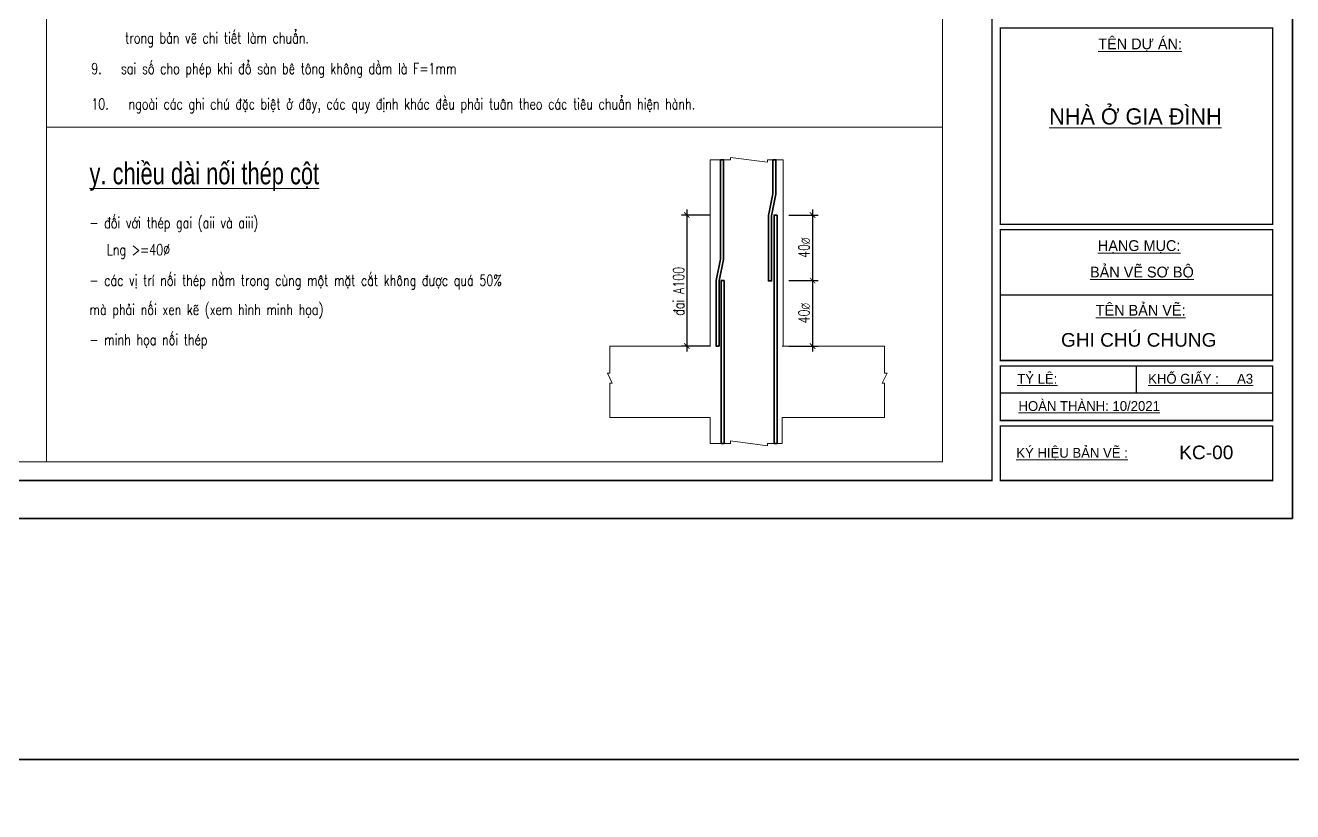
# Model space of a CAD drawing. Extents: x -2098986 to 943, y -1296280 to 73591.
# Drawn here: x -1622489 to -1599226, y -1052732 to -1038305 of the extents above; entities that cross this region are included whole.
import ezdxf
from ezdxf.enums import TextEntityAlignment as Align

# ---------------------------------------------------------------- set-up
doc = ezdxf.new("R2010")
doc.units = 0
doc.header["$LTSCALE"] = 150
doc.header["$PDMODE"] = 35
doc.layers.get('Defpoints').update_dxf_attribs({"lineweight": 18})
for name, color, linetype, lineweight in [('05.Text', 253, 'Continuous', 18), ('11.Khung bo', 32, 'Continuous', 50), ('12.Khung', 36, 'Continuous', 25), ('G-ANNO-TTLB', 6, 'Continuous', 9), ('KCVN-THAY', 7, 'Continuous', 25), ('LS-DIM', 251, 'Continuous', 13), ('LS-TEXT', 60, 'Continuous', 20), ('LS-THAY', 7, 'Continuous', 20), ('LS-THEP', 3, 'Continuous', 35)]:
    doc.layers.add(name, color=color, linetype=linetype, lineweight=lineweight)
doc.layers.add('DIM', color=1, linetype='Continuous')
doc.layers.add('Tpl_Bound', color=1, linetype='Continuous', plot=False)
doc.styles.add('KCVN-LEADER', font='vnromadi.shx', dxfattribs={"width": 0.7, "height": 4})
doc.styles.add('ROMANS', font='ROMANS.shx', dxfattribs={"width": 0.75, "bigfont": 'VNS.shx'})
doc.styles.add('vnarialH', font='')
doc.styles.add('VnAvantH', font='')
doc.styles.add('vnsimpli', font='vnsimli.shx', dxfattribs={"width": 0.75})
doc.styles.get('vnarialH').set_extended_font_data('.VnArialH')
doc.styles.get('VnAvantH').set_extended_font_data('.VnAvantH')
doc.dimstyles.new('D100(200)', dxfattribs={"dimtxt": 200, "dimasz": 100, "dimexe": 100, "dimexo": 0, "dimgap": 50, "dimtad": 1, "dimdec": 0, "dimdsep": 46, "dimtxsty": 'vnsimpli', "dimblk": 'ARCHTICK', "dimcen": 1, "dimdle": 100, "dimclrd": 256, "dimclre": 256, "dimclrt": 60, "dimadec": 0, "dimazin": 0, "dimtfac": 1, "dimtdec": 0, "dimtmove": 0, "dimatfit": 3, "dimfxl": 1, "dimarcsym": 0})

# ---------------------------------------------------------------- blocks, each defined once
blk = doc.blocks.new('*U4')
at = {"layer": 'KCVN-THAY', "color": 140}
blk.add_lwpolyline([(214871.76, 86966.68), (215381.8, 86966.68), (215381.8, 86579.68), (214871.76, 86579.68)], close=True, dxfattribs=at)
blk = doc.blocks.new('_ArchTick')
at = {"layer": 'DIM', "color": 0, "const_width": 0.15}
blk.add_lwpolyline([(-0.5, -0.5), (0.5, 0.5)], dxfattribs=at)
blk = doc.blocks.new('*D36')
at = {"layer": 'Defpoints', "color": 0, "transparency": 16777216}
for p in [(-1608473, -1042988), (-1608473, -1044189), (-1608039, -1044189)]:
    blk.add_point(p, dxfattribs=at)
at = {"layer": 'LS-DIM', "lineweight": -2, "transparency": 16777216}
for p, q in [((-1608473, -1042988), (-1607939, -1042988)), ((-1608039, -1042888), (-1608039, -1044289)), ((-1608473, -1044189), (-1607939, -1044189))]:
    blk.add_line(p, q, dxfattribs=at)
at = {"layer": 'LS-DIM', "lineweight": -2, "transparency": 16777216, "xscale": 100, "yscale": 100, "zscale": 100}
for p, rotation in [((-1608039, -1042988), 90), ((-1608039, -1044189), 270)]:
    blk.add_blockref('_ArchTick', p, dxfattribs=dict(at, rotation=rotation))
at = {"layer": 'LS-DIM', "color": 60, "transparency": 16777216, "insert": (-1608192, -1043588), "char_height": 200, "attachment_point": 5, "rotation": 90, "style": 'vnsimpli'}
blk.add_mtext('40{\\fSymbol|b0|i0|c2|p18;\\H0.75x;Æ}', dxfattribs=at)
blk = doc.blocks.new('*D37')
at = {"layer": 'Defpoints', "color": 0, "transparency": 16777216}
for p in [(-1608473, -1041786), (-1608473, -1042988), (-1608039, -1042988)]:
    blk.add_point(p, dxfattribs=at)
at = {"layer": 'LS-DIM', "lineweight": -2, "transparency": 16777216}
for p, q in [((-1608039, -1041686), (-1608039, -1043088)), ((-1608473, -1041786), (-1607939, -1041786)), ((-1608473, -1042988), (-1607939, -1042988))]:
    blk.add_line(p, q, dxfattribs=at)
at = {"layer": 'LS-DIM', "lineweight": -2, "transparency": 16777216, "xscale": 100, "yscale": 100, "zscale": 100}
for p, rotation in [((-1608039, -1041786), 90), ((-1608039, -1042988), 270)]:
    blk.add_blockref('_ArchTick', p, dxfattribs=dict(at, rotation=rotation))
at = {"layer": 'LS-DIM', "color": 60, "transparency": 16777216, "insert": (-1608192, -1042387), "char_height": 200, "attachment_point": 5, "rotation": 90, "style": 'vnsimpli'}
blk.add_mtext('40{\\fSymbol|b0|i0|c2|p18;\\H0.75x;Æ}', dxfattribs=at)
blk = doc.blocks.new('*D38')
at = {"layer": 'Defpoints', "color": 0, "transparency": 16777216}
for p in [(-1609913, -1041786), (-1610347, -1044189), (-1609913, -1044189)]:
    blk.add_point(p, dxfattribs=at)
at = {"layer": 'LS-DIM', "lineweight": -2, "transparency": 16777216}
for p, q in [((-1610347, -1041686), (-1610347, -1044289)), ((-1609913, -1041786), (-1610447, -1041786)), ((-1609913, -1044189), (-1610447, -1044189))]:
    blk.add_line(p, q, dxfattribs=at)
at = {"layer": 'LS-DIM', "lineweight": -2, "transparency": 16777216, "xscale": 100, "yscale": 100, "zscale": 100}
for p, rotation in [((-1610347, -1041786), 90), ((-1610347, -1044189), 270)]:
    blk.add_blockref('_ArchTick', p, dxfattribs=dict(at, rotation=rotation))
at = {"layer": 'LS-DIM', "color": 60, "transparency": 16777216, "insert": (-1610497, -1043185), "char_height": 200, "attachment_point": 5, "rotation": 90, "style": 'vnsimpli'}
blk.add_mtext('®ai A100', dxfattribs=at)
blk = doc.blocks.new('100')
at = {"layer": '11.Khung bo', "const_width": 26.7}
for points in [[(1860913, -945240), (1860913, -916940), (1896063, -916940), (1896063, -945240)], [(1860913, -945240), (1860913, -916940), (1896063, -916940), (1896063, -945240)], [(1860913, -945240), (1860913, -916940), (1896063, -916940), (1896063, -945240)], [(1896213, -940540), (1901213, -940540), (1901213, -936940), (1896213, -936940)], [(1896213, -940540), (1901213, -940540), (1901213, -936940), (1896213, -936940)], [(1896213, -940540), (1901213, -940540), (1901213, -936940), (1896213, -936940)], [(1896213, -943040), (1901213, -943040), (1901213, -940640), (1896213, -940640)], [(1896213, -943040), (1901213, -943040), (1901213, -940640), (1896213, -940640)], [(1896213, -943040), (1901213, -943040), (1901213, -940640), (1896213, -940640)], [(1896213, -944140), (1901213, -944140), (1901213, -943140), (1896213, -943140)], [(1896213, -944140), (1901213, -944140), (1901213, -943140), (1896213, -943140)], [(1896213, -944140), (1901213, -944140), (1901213, -943140), (1896213, -943140)], [(1896213, -945240), (1901213, -945240), (1901213, -944240), (1896213, -944240)], [(1896213, -945240), (1901213, -945240), (1901213, -944240), (1896213, -944240)], [(1896213, -945240), (1901213, -945240), (1901213, -944240), (1896213, -944240)]]:
    blk.add_lwpolyline(points, close=True, dxfattribs=at)
at = {"layer": '12.Khung'}
for p, q in [((1901213, -941840), (1896213, -941840)), ((1901213, -941840), (1896213, -941840)), ((1901213, -941840), (1896213, -941840)), ((1898713, -943640), (1898713, -943140)), ((1898713, -943640), (1898713, -943140)), ((1898713, -943640), (1898713, -943140)), ((1901213, -943640), (1896213, -943640)), ((1901213, -943640), (1896213, -943640)), ((1901213, -943640), (1896213, -943640))]:
    blk.add_line(p, q, dxfattribs=at)
blk.add_lwpolyline([(1901579, -945940), (1901579, -916240), (1859580, -916240), (1859580, -945940)], close=True, dxfattribs=at)
blk.add_lwpolyline([(1901579, -945940), (1901579, -916240), (1859580, -916240), (1859580, -945940)], close=True, dxfattribs=at)
blk.add_lwpolyline([(1901579, -945940), (1901579, -916240), (1859580, -916240), (1859580, -945940)], close=True, dxfattribs=at)
at = {"layer": '05.Text', "style": 'VnAvantH'}
for s, height, p in [('%%Utªn Dù ¸N:', 198, (1898013, -937329)), ('%%Unhµ ë gia ®×nh', 297, (1897112, -938709)), ('%%Uh¹ng môc:', 198, (1898005, -941030)), ('%%Uh¹ng môc:', 198, (1898005, -941030)), ('%%Uh¹ng môc:', 198, (1898005, -941030)), ('%%Ub¶n vÏ s¬ bé', 198, (1897861, -941515)), ('%%Ub¶n vÏ s¬ bé', 198, (1897861, -941515)), ('%%Ub¶n vÏ s¬ bé', 198, (1897861, -941515)), ('%%Utªn b¶n vÏ:', 198, (1897966, -942216)), ('%%Utªn b¶n vÏ:', 198, (1897966, -942216)), ('%%Utªn b¶n vÏ:', 198, (1897966, -942216)), ('%%Utû lÖ:', 180, (1896525, -943464)), ('%%UKHæ GIÊY :     A3', 180, (1898928, -943464)), ('%%Uhoµn thµnh: 10/2021', 180, (1896548, -943964)), ('%%Uký hiÖu b¶n vÏ :', 180, (1896508, -944823))]:
    blk.add_text(s, height=height, dxfattribs=at).set_placement(p)

msp = doc.modelspace()

# ---------------------------------------------------------------- linework, layer by layer
at = {"layer": 'LS-DIM'}
for points in [[(-1609920, -1040772.5), (-1609544.4, -1040772.5), (-1609544.4, -1040727), (-1608863.1, -1040818.1), (-1608863.1, -1040772.5), (-1608578.1, -1040772.5)], [(-1611759.8, -1045501.3), (-1611759.8, -1044870.5), (-1611714.3, -1044870.5), (-1611805.4, -1044684.1), (-1611759.8, -1044684.1), (-1611759.8, -1044189.2)], [(-1606715.7, -1045501.3), (-1606715.7, -1044870.5), (-1606761.2, -1044870.5), (-1606670.1, -1044684.1), (-1606715.7, -1044684.1), (-1606715.7, -1044189.2)], [(-1609920, -1045975.6), (-1609544.4, -1045975.6), (-1609544.4, -1045930), (-1608863.1, -1046021.1), (-1608863.1, -1045975.6), (-1608599.7, -1045975.6)]]:
    msp.add_lwpolyline(points, dxfattribs=at)
at = {"layer": 'LS-THAY'}
for p, q in [((-1622100.6, -1029365.4), (-1622100.6, -1046311.5)), ((-1622100.6, -1040172.5), (-1605655.9, -1040172.5)), ((-1609920, -1040772.5), (-1609920, -1044189.2)), ((-1608578.1, -1040772.5), (-1608578.1, -1044189.2)), ((-1611759.8, -1044189.2), (-1609920, -1044189.2)), ((-1608599.7, -1044189.2), (-1606715.7, -1044189.2)), ((-1611759.8, -1045501.3), (-1609920, -1045501.3)), ((-1609920, -1045501.3), (-1609920, -1045975.6)), ((-1608599.7, -1045501.3), (-1608599.7, -1045975.6)), ((-1608599.7, -1045501.3), (-1606715.7, -1045501.3))]:
    msp.add_line(p, q, dxfattribs=at)
at = {"layer": 'LS-THAY', "color": 140}
for points in [[(-1855203.7, -1013074.3), (-1290965.3, -1013073.8), (-1290965.3, -1051773.8), (-1855203.7, -1051773.8)], [(-1855203.6, -1051773.5), (-1290965.2, -1051773), (-1290965, -1090473.8), (-1855203.4, -1090474.3)]]:
    msp.add_lwpolyline(points, close=True, dxfattribs=at)
at = {"layer": 'LS-THAY'}
msp.add_lwpolyline([(-1638545.3, -1018944.3), (-1605655.9, -1018944.3), (-1605655.9, -1046311.5), (-1638545.3, -1046311.5)], close=True, dxfattribs=at)
at = {"layer": 'LS-THEP'}
for points in [[(-1609752.5, -1044189.2), (-1609808.5, -1044189.2), (-1609808.5, -1042987.7), (-1609727.3, -1042593.1), (-1609727.3, -1040772.5), (-1609671.3, -1040772.5), (-1609671.3, -1042598.8), (-1609752.5, -1042993.4), (-1609752.5, -1044189.2)], [(-1608689.6, -1045975.6), (-1608745.6, -1045975.6), (-1608745.6, -1045941.9), (-1608745.6, -1042593.1), (-1608745.6, -1041786.2), (-1608689.6, -1041786.2)], [(-1608689.6, -1045975.6), (-1608689.6, -1045941.9), (-1608689.6, -1042593.1), (-1608689.6, -1041786.2)]]:
    msp.add_lwpolyline(points, dxfattribs=at)
for points in [[(-1608767.2, -1040772.5), (-1608711.2, -1040772.5), (-1608711.2, -1041403), (-1608792.4, -1041797.7), (-1608792.4, -1042993.4), (-1608848.4, -1042993.4), (-1608848.4, -1041791.9), (-1608767.2, -1041397.3), (-1608767.2, -1040772.5)], [(-1609663.1, -1045975.6), (-1609719.1, -1045975.6), (-1609719.1, -1045941.9), (-1609719.1, -1044107.7), (-1609719.1, -1042987.7), (-1609663.1, -1042987.7), (-1609663.1, -1044107.7), (-1609663.1, -1045941.9), (-1609663.1, -1045975.6)]]:
    msp.add_lwpolyline(points, close=True, dxfattribs=at)
at = {"layer": 'Tpl_Bound', "color": 1}
msp.add_lwpolyline([(-1641227.3, -1047355.5), (-1641227.3, -1017655.5), (-1599227.3, -1017655.5), (-1599227.3, -1047355.5)], close=True, dxfattribs=at)

# ---------------------------------------------------------------- block references
at = {"layer": '05.Text', "xscale": 1.000009185772931, "yscale": 1.000009185772931, "zscale": 1.000009185772931}
msp.add_blockref('100', (-3500824, -101407), dxfattribs=at)
at = {"layer": 'Defpoints', "xscale": 100, "yscale": 100, "zscale": 100}
for p in [(-23132738, -9709742.8), (-23112336.3, -9748442.8)]:
    msp.add_blockref('*U4', p, dxfattribs=at)

# ---------------------------------------------------------------- texts
at = {"layer": 'G-ANNO-TTLB', "color": 3, "style": 'vnarialH'}
msp.add_text('GHI CHó CHUNG', height=250, dxfattribs=at).set_placement((-1602051.9, -1044045.4), align=Align.MIDDLE)
at = {"layer": 'G-ANNO-TTLB', "color": 3, "style": 'vnarialH', "width": 1.003962}
msp.add_text('KC-00', height=250, dxfattribs=at).set_placement((-1601308.9, -1046265.5), (-1600315, -1046265.5), align=Align.FIT)
at = {"layer": 'LS-TEXT', "width": 0.75}
for s, style, p in [('trong b¶n vÏ chi tiÕt lµm chuÈn.', 'vnsimpli', (-1620657.2, -1038636.6)), ('9.   sai sè cho phÐp khi ®æ sµn bª t«ng kh«ng dÇm lµ F=1mm', 'vnsimpli', (-1621279.2, -1039198.4)), ('10.   ngoµi c¸c ghi chó ®Æc biÖt ë ®©y, c¸c quy ®Þnh kh¸c ®Òu ph¶i tu©n theo c¸c tiªu chuÈn hiÖn hµnh.', 'vnsimpli', (-1621279.2, -1039847.2)), ('Lng >=40%%C ', 'ROMANS', (-1620993.3, -1042522.4))]:
    msp.add_text(s, height=200, dxfattribs=dict(at, style=style)).set_placement(p)
at = {"layer": 'LS-TEXT', "color": 60, "style": 'KCVN-LEADER', "width": 0.75}
msp.add_text('%%Uy. chiÒu dµi nèi thÐp cét', height=400, dxfattribs=at).set_placement((-1621310.9, -1041021.8), align=Align.MIDDLE_LEFT)
at = {"layer": 'LS-TEXT', "style": 'vnsimpli', "width": 0.75}
for s, p in [('- ®èi víi thÐp gai (aii vµ aiii)', (-1621310.9, -1041927.6)), ('- c¸c vÞ trÝ nèi thÐp n»m trong cïng mét mÆt c¾t kh«ng ®\xadîc qu¸ 50%%%', (-1621310.9, -1042984.3)), ('mµ ph¶i nèi xen kÏ (xem h×nh minh häa)', (-1621310.9, -1043519)), ('- minh häa nèi thÐp', (-1621310.9, -1044072.6))]:
    msp.add_text(s, height=200, dxfattribs=at).set_placement(p, align=Align.MIDDLE_LEFT)

# ---------------------------------------------------------------- dimensions: what is measured, and where the dimension line sits
at = {"layer": 'LS-DIM'}
for base, p1, p2, text, picture, middle in [((-1610346.5, -1044189.2), (-1609913.3, -1041786.2), (-1609913.3, -1044189.2), '®ai A100', '*D38', (-1610346.5, -1043185)), ((-1608039.3, -1042987.7), (-1608472.5, -1041786.2), (-1608472.5, -1042987.7), '40{\\fSymbol|b0|i0|c2|p18;\\H0.75x;Æ}', '*D37', (-1608039.3, -1042387)), ((-1608039.3, -1044189.2), (-1608472.5, -1042987.7), (-1608472.5, -1044189.2), '40{\\fSymbol|b0|i0|c2|p18;\\H0.75x;Æ}', '*D36', (-1608039.3, -1043588.5))]:
    dim = msp.add_linear_dim(base=base, p1=p1, p2=p2, angle=90, text=text, dimstyle='D100(200)', dxfattribs=at)
    dim.commit()
    dim.dimension.update_dxf_attribs({"geometry": picture, "text_midpoint": middle, "dimtype": 160})

doc.saveas('drawing.dxf')
